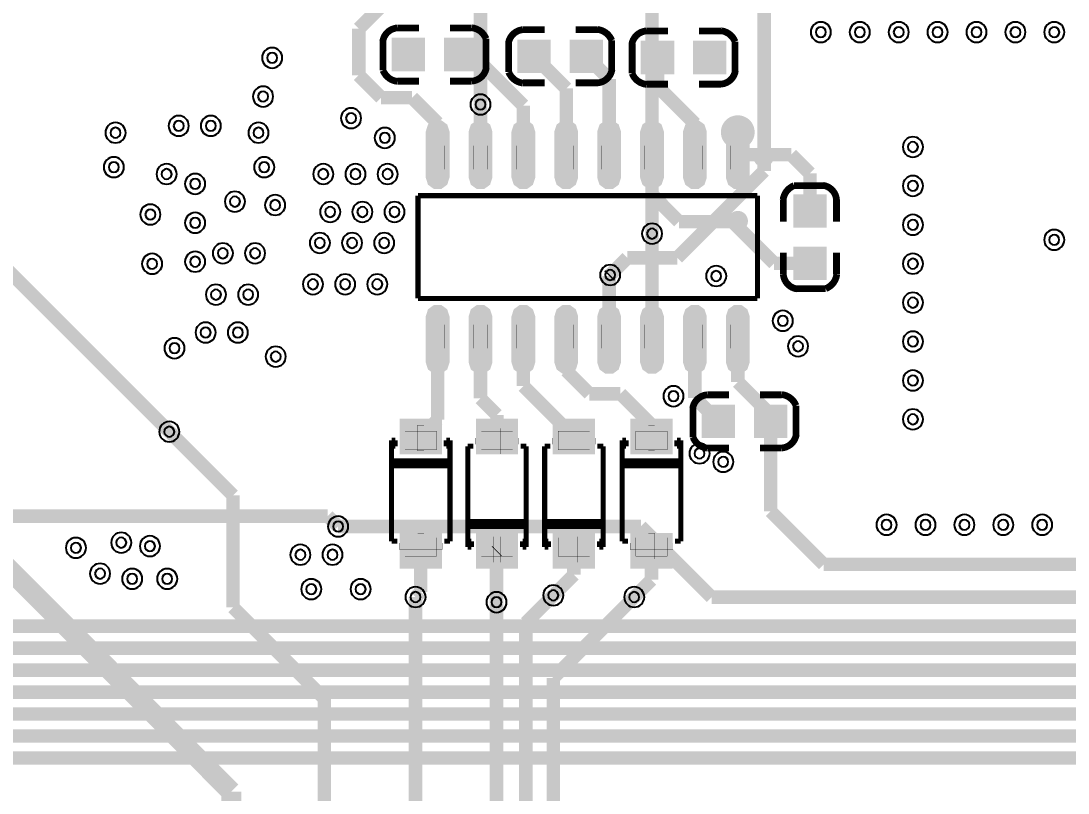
# Model space of a CAD drawing. Header units: millimetres. Extents: x 0 to 135, y -1 to 106.
# Drawn here: x 64.55 to 95.56, y 61.76 to 84.63 of the extents above; entities that cross this region are included whole.
import ezdxf

# ---------------------------------------------------------------- set-up
doc = ezdxf.new("R2010")
doc.units = ezdxf.units.MM
doc.header["$MEASUREMENT"] = 0
for name, color, linetype, true_color in [('Bottom-Layer', 7, 'Continuous', 0x0000ff), ('Document-Layer', 7, 'Continuous', 0x6464ff), ('Hole-Layer', 7, 'Continuous', 0x222222), ('Multi-Layer', 7, 'Continuous', 0xc0c0c0), ('Pin-Soldering-Layer', 7, 'Continuous', 0xcc9999), ('Top-Layer', 7, 'Continuous', 0xff0000), ('Top-Paste-Mask-Layer', 7, 'Continuous', 0x808080), ('Top-Silkscreen-Layer', 7, 'Continuous', 0xffcc00), ('Top-Solder-Mask-Layer', 7, 'Continuous', 0x800080)]:
    doc.layers.add(name, color=color, linetype=linetype, true_color=true_color)

msp = doc.modelspace()

# ---------------------------------------------------------------- hatches: boundary and pattern name
at = {"layer": 'Document-Layer'}
for points in [[(76.486, 72.659), (76.297, 72.659), (76.297, 71.901), (76.486, 71.901)], [(83.32, 72.659), (83.131, 72.659), (83.131, 71.901), (83.32, 71.901)], [(78.014, 72.28), (79.278, 72.28), (79.278, 72.09), (78.014, 72.09)], [(78.552, 72.564), (78.741, 72.564), (78.741, 71.806), (78.552, 71.806)], [(80.292, 72.28), (81.556, 72.28), (81.556, 72.09), (80.292, 72.09)], [(80.83, 72.564), (81.019, 72.564), (81.019, 71.806), (80.83, 71.806)], [(77.026, 68.978), (75.762, 68.978), (75.762, 69.168), (77.026, 69.168)], [(76.489, 68.694), (76.3, 68.694), (76.3, 69.452), (76.489, 69.452)], [(78.555, 68.599), (78.744, 68.599), (78.744, 69.357), (78.555, 69.357)], [(80.833, 68.599), (81.022, 68.599), (81.022, 69.357), (80.833, 69.357)], [(83.86, 68.978), (82.596, 68.978), (82.596, 69.168), (83.86, 69.168)], [(83.323, 68.694), (83.134, 68.694), (83.134, 69.452), (83.323, 69.452)]]:
    msp.add_hatch(color=256, dxfattribs=at).paths.add_polyline_path(points)
at = {"layer": 'Pin-Soldering-Layer'}
for points in [[(77.106, 80.935), (77.106, 80.235), (76.676, 80.235), (76.676, 80.935)], [(78.376, 80.935), (78.376, 80.235), (77.946, 80.235), (77.946, 80.935)], [(79.646, 80.935), (79.646, 80.235), (79.216, 80.235), (79.216, 80.935)], [(80.916, 80.935), (80.916, 80.235), (80.486, 80.235), (80.486, 80.935)], [(82.186, 80.935), (82.186, 80.235), (81.756, 80.235), (81.756, 80.935)], [(83.456, 80.935), (83.456, 80.235), (83.026, 80.235), (83.026, 80.935)], [(84.726, 80.935), (84.726, 80.235), (84.296, 80.235), (84.296, 80.935)], [(85.996, 80.935), (85.996, 80.235), (85.566, 80.235), (85.566, 80.935)], [(77.106, 74.935), (77.106, 75.635), (76.676, 75.635), (76.676, 74.935)], [(78.376, 74.935), (78.376, 75.635), (77.946, 75.635), (77.946, 74.935)], [(79.646, 74.935), (79.646, 75.635), (79.216, 75.635), (79.216, 74.935)], [(80.916, 74.935), (80.916, 75.635), (80.486, 75.635), (80.486, 74.935)], [(82.186, 74.935), (82.186, 75.635), (81.756, 75.635), (81.756, 74.935)], [(83.456, 74.935), (83.456, 75.635), (83.026, 75.635), (83.026, 74.935)], [(84.726, 74.935), (84.726, 75.635), (84.296, 75.635), (84.296, 74.935)], [(85.996, 74.935), (85.996, 75.635), (85.566, 75.635), (85.566, 74.935)], [(75.926, 72.48), (76.856, 72.48), (76.856, 71.929), (75.926, 71.929)], [(79.114, 72.48), (78.184, 72.48), (78.184, 71.929), (79.114, 71.929)], [(81.392, 72.48), (80.462, 72.48), (80.462, 71.929), (81.392, 71.929)], [(82.76, 72.48), (83.69, 72.48), (83.69, 71.929), (82.76, 71.929)], [(75.926, 68.778), (76.856, 68.778), (76.856, 69.328), (75.926, 69.328)], [(79.114, 68.778), (78.184, 68.778), (78.184, 69.328), (79.114, 69.328)], [(81.392, 68.778), (80.462, 68.778), (80.462, 69.328), (81.392, 69.328)], [(82.76, 68.778), (83.69, 68.778), (83.69, 69.328), (82.76, 69.328)]]:
    msp.add_hatch(color=256, dxfattribs=at).paths.add_polyline_path(points)
at = {"layer": 'Top-Layer'}
for points in [[(76.469, 84.079), (76.469, 83.19), (75.58, 83.19), (75.58, 84.079)], [(78.019, 84.079), (78.019, 83.19), (77.13, 83.19), (77.13, 84.079)], [(79.303, 83.139), (79.303, 84.028), (80.192, 84.028), (80.192, 83.139)], [(80.853, 83.139), (80.853, 84.028), (81.742, 84.028), (81.742, 83.139)], [(83.846, 83.99), (83.846, 83.101), (82.957, 83.101), (82.957, 83.99)], [(85.395, 83.99), (85.395, 83.101), (84.506, 83.101), (84.506, 83.99)], [(76.59, 81.355), (76.678, 81.568), (76.891, 81.656), (77.103, 81.568), (77.192, 81.355), (77.192, 79.986), (77.103, 79.773), (76.891, 79.685), (76.678, 79.773), (76.59, 79.986)], [(77.86, 81.355), (77.948, 81.568), (78.161, 81.656), (78.373, 81.568), (78.462, 81.355), (78.462, 79.986), (78.373, 79.773), (78.161, 79.685), (77.948, 79.773), (77.86, 79.986)], [(79.13, 81.355), (79.218, 81.568), (79.431, 81.656), (79.643, 81.568), (79.732, 81.355), (79.732, 79.986), (79.643, 79.773), (79.431, 79.685), (79.218, 79.773), (79.13, 79.986)], [(80.4, 81.355), (80.488, 81.568), (80.701, 81.656), (80.913, 81.568), (81.002, 81.355), (81.002, 79.986), (80.913, 79.773), (80.701, 79.685), (80.488, 79.773), (80.4, 79.986)], [(81.67, 81.355), (81.758, 81.568), (81.971, 81.656), (82.183, 81.568), (82.272, 81.355), (82.272, 79.986), (82.183, 79.773), (81.971, 79.685), (81.758, 79.773), (81.67, 79.986)], [(82.94, 81.355), (83.028, 81.568), (83.241, 81.656), (83.453, 81.568), (83.542, 81.355), (83.542, 79.986), (83.453, 79.773), (83.241, 79.685), (83.028, 79.773), (82.94, 79.986)], [(84.21, 81.355), (84.298, 81.568), (84.511, 81.656), (84.723, 81.568), (84.812, 81.355), (84.812, 79.986), (84.723, 79.773), (84.511, 79.685), (84.298, 79.773), (84.21, 79.986)], [(85.48, 81.355), (85.568, 81.568), (85.781, 81.656), (85.993, 81.568), (86.082, 81.355), (86.082, 79.986), (85.993, 79.773), (85.781, 79.685), (85.568, 79.773), (85.48, 79.986)], [(88.362, 78.558), (87.473, 78.558), (87.473, 79.447), (88.362, 79.447)], [(88.362, 77.009), (87.473, 77.009), (87.473, 77.898), (88.362, 77.898)], [(76.59, 75.884), (76.678, 76.097), (76.891, 76.185), (77.103, 76.097), (77.192, 75.884), (77.192, 74.515), (77.103, 74.302), (76.891, 74.214), (76.678, 74.302), (76.59, 74.515)], [(77.86, 75.884), (77.948, 76.097), (78.161, 76.185), (78.373, 76.097), (78.462, 75.884), (78.462, 74.515), (78.373, 74.302), (78.161, 74.214), (77.948, 74.302), (77.86, 74.515)], [(79.13, 75.884), (79.218, 76.097), (79.431, 76.185), (79.643, 76.097), (79.732, 75.884), (79.732, 74.515), (79.643, 74.302), (79.431, 74.214), (79.218, 74.302), (79.13, 74.515)], [(80.4, 75.884), (80.488, 76.097), (80.701, 76.185), (80.913, 76.097), (81.002, 75.884), (81.002, 74.515), (80.913, 74.302), (80.701, 74.214), (80.488, 74.302), (80.4, 74.515)], [(81.67, 75.884), (81.758, 76.097), (81.971, 76.185), (82.183, 76.097), (82.272, 75.884), (82.272, 74.515), (82.183, 74.302), (81.971, 74.214), (81.758, 74.302), (81.67, 74.515)], [(82.94, 75.884), (83.028, 76.097), (83.241, 76.185), (83.453, 76.097), (83.542, 75.884), (83.542, 74.515), (83.453, 74.302), (83.241, 74.214), (83.028, 74.302), (82.94, 74.515)], [(84.21, 75.884), (84.298, 76.097), (84.511, 76.185), (84.723, 76.097), (84.812, 75.884), (84.812, 74.515), (84.723, 74.302), (84.511, 74.214), (84.298, 74.302), (84.21, 74.515)], [(85.48, 75.884), (85.568, 76.097), (85.781, 76.185), (85.993, 76.097), (86.082, 75.884), (86.082, 74.515), (85.993, 74.302), (85.781, 74.214), (85.568, 74.302), (85.48, 74.515)], [(84.76, 72.327), (84.76, 73.216), (85.649, 73.216), (85.649, 72.327)], [(86.31, 72.327), (86.31, 73.216), (87.199, 73.216), (87.199, 72.327)], [(75.816, 72.796), (76.966, 72.796), (76.966, 71.846), (75.816, 71.846)], [(79.224, 71.846), (78.074, 71.846), (78.074, 72.796), (79.224, 72.796)], [(81.502, 71.846), (80.352, 71.846), (80.352, 72.796), (81.502, 72.796)], [(82.65, 72.796), (83.8, 72.796), (83.8, 71.846), (82.65, 71.846)], [(75.816, 69.412), (76.966, 69.412), (76.966, 68.462), (75.816, 68.462)], [(79.224, 68.462), (78.074, 68.462), (78.074, 69.412), (79.224, 69.412)], [(81.502, 68.462), (80.352, 68.462), (80.352, 69.412), (81.502, 69.412)], [(82.65, 69.412), (83.8, 69.412), (83.8, 68.462), (82.65, 68.462)]]:
    msp.add_hatch(color=256, dxfattribs=at).paths.add_polyline_path(points)
at = {"layer": 'Top-Paste-Mask-Layer'}
for points in [[(76.469, 84.079), (76.469, 83.19), (75.58, 83.19), (75.58, 84.079)], [(78.019, 84.079), (78.019, 83.19), (77.13, 83.19), (77.13, 84.079)], [(79.303, 83.139), (79.303, 84.028), (80.192, 84.028), (80.192, 83.139)], [(80.853, 83.139), (80.853, 84.028), (81.742, 84.028), (81.742, 83.139)], [(83.846, 83.99), (83.846, 83.101), (82.957, 83.101), (82.957, 83.99)], [(85.395, 83.99), (85.395, 83.101), (84.506, 83.101), (84.506, 83.99)], [(76.59, 81.355), (76.678, 81.568), (76.891, 81.656), (77.103, 81.568), (77.192, 81.355), (77.192, 79.986), (77.103, 79.773), (76.891, 79.685), (76.678, 79.773), (76.59, 79.986)], [(77.86, 81.355), (77.948, 81.568), (78.161, 81.656), (78.373, 81.568), (78.462, 81.355), (78.462, 79.986), (78.373, 79.773), (78.161, 79.685), (77.948, 79.773), (77.86, 79.986)], [(79.13, 81.355), (79.218, 81.568), (79.431, 81.656), (79.643, 81.568), (79.732, 81.355), (79.732, 79.986), (79.643, 79.773), (79.431, 79.685), (79.218, 79.773), (79.13, 79.986)], [(80.4, 81.355), (80.488, 81.568), (80.701, 81.656), (80.913, 81.568), (81.002, 81.355), (81.002, 79.986), (80.913, 79.773), (80.701, 79.685), (80.488, 79.773), (80.4, 79.986)], [(81.67, 81.355), (81.758, 81.568), (81.971, 81.656), (82.183, 81.568), (82.272, 81.355), (82.272, 79.986), (82.183, 79.773), (81.971, 79.685), (81.758, 79.773), (81.67, 79.986)], [(82.94, 81.355), (83.028, 81.568), (83.241, 81.656), (83.453, 81.568), (83.542, 81.355), (83.542, 79.986), (83.453, 79.773), (83.241, 79.685), (83.028, 79.773), (82.94, 79.986)], [(84.21, 81.355), (84.298, 81.568), (84.511, 81.656), (84.723, 81.568), (84.812, 81.355), (84.812, 79.986), (84.723, 79.773), (84.511, 79.685), (84.298, 79.773), (84.21, 79.986)], [(85.48, 81.355), (85.568, 81.568), (85.781, 81.656), (85.993, 81.568), (86.082, 81.355), (86.082, 79.986), (85.993, 79.773), (85.781, 79.685), (85.568, 79.773), (85.48, 79.986)], [(88.362, 78.558), (87.473, 78.558), (87.473, 79.447), (88.362, 79.447)], [(88.362, 77.009), (87.473, 77.009), (87.473, 77.898), (88.362, 77.898)], [(76.59, 75.884), (76.678, 76.097), (76.891, 76.185), (77.103, 76.097), (77.192, 75.884), (77.192, 74.515), (77.103, 74.302), (76.891, 74.214), (76.678, 74.302), (76.59, 74.515)], [(77.86, 75.884), (77.948, 76.097), (78.161, 76.185), (78.373, 76.097), (78.462, 75.884), (78.462, 74.515), (78.373, 74.302), (78.161, 74.214), (77.948, 74.302), (77.86, 74.515)], [(79.13, 75.884), (79.218, 76.097), (79.431, 76.185), (79.643, 76.097), (79.732, 75.884), (79.732, 74.515), (79.643, 74.302), (79.431, 74.214), (79.218, 74.302), (79.13, 74.515)], [(80.4, 75.884), (80.488, 76.097), (80.701, 76.185), (80.913, 76.097), (81.002, 75.884), (81.002, 74.515), (80.913, 74.302), (80.701, 74.214), (80.488, 74.302), (80.4, 74.515)], [(81.67, 75.884), (81.758, 76.097), (81.971, 76.185), (82.183, 76.097), (82.272, 75.884), (82.272, 74.515), (82.183, 74.302), (81.971, 74.214), (81.758, 74.302), (81.67, 74.515)], [(82.94, 75.884), (83.028, 76.097), (83.241, 76.185), (83.453, 76.097), (83.542, 75.884), (83.542, 74.515), (83.453, 74.302), (83.241, 74.214), (83.028, 74.302), (82.94, 74.515)], [(84.21, 75.884), (84.298, 76.097), (84.511, 76.185), (84.723, 76.097), (84.812, 75.884), (84.812, 74.515), (84.723, 74.302), (84.511, 74.214), (84.298, 74.302), (84.21, 74.515)], [(85.48, 75.884), (85.568, 76.097), (85.781, 76.185), (85.993, 76.097), (86.082, 75.884), (86.082, 74.515), (85.993, 74.302), (85.781, 74.214), (85.568, 74.302), (85.48, 74.515)], [(84.76, 72.327), (84.76, 73.216), (85.649, 73.216), (85.649, 72.327)], [(86.31, 72.327), (86.31, 73.216), (87.199, 73.216), (87.199, 72.327)], [(75.816, 72.796), (76.966, 72.796), (76.966, 71.846), (75.816, 71.846)], [(79.224, 71.846), (78.074, 71.846), (78.074, 72.796), (79.224, 72.796)], [(81.502, 71.846), (80.352, 71.846), (80.352, 72.796), (81.502, 72.796)], [(82.65, 72.796), (83.8, 72.796), (83.8, 71.846), (82.65, 71.846)], [(75.816, 69.412), (76.966, 69.412), (76.966, 68.462), (75.816, 68.462)], [(79.224, 68.462), (78.074, 68.462), (78.074, 69.412), (79.224, 69.412)], [(81.502, 68.462), (80.352, 68.462), (80.352, 69.412), (81.502, 69.412)], [(82.65, 69.412), (83.8, 69.412), (83.8, 68.462), (82.65, 68.462)]]:
    msp.add_hatch(color=256, dxfattribs=at).paths.add_polyline_path(points)
at = {"layer": 'Top-Solder-Mask-Layer'}
for points in [[(76.52, 84.13), (76.52, 83.139), (75.529, 83.139), (75.529, 84.13)], [(78.07, 84.13), (78.07, 83.139), (77.079, 83.139), (77.079, 84.13)], [(79.252, 83.088), (79.252, 84.079), (80.243, 84.079), (80.243, 83.088)], [(80.802, 83.088), (80.802, 84.079), (81.793, 84.079), (81.793, 83.088)], [(83.897, 84.041), (83.897, 83.05), (82.906, 83.05), (82.906, 84.041)], [(85.446, 84.041), (85.446, 83.05), (84.455, 83.05), (84.455, 84.041)], [(76.539, 81.355), (76.606, 81.562), (76.782, 81.69), (76.999, 81.69), (77.175, 81.562), (77.243, 81.355), (77.243, 79.986), (77.175, 79.779), (76.999, 79.651), (76.782, 79.651), (76.606, 79.779), (76.539, 79.986)], [(77.809, 81.355), (77.876, 81.562), (78.052, 81.69), (78.269, 81.69), (78.445, 81.562), (78.513, 81.355), (78.513, 79.986), (78.445, 79.779), (78.269, 79.651), (78.052, 79.651), (77.876, 79.779), (77.809, 79.986)], [(79.079, 81.355), (79.146, 81.562), (79.322, 81.69), (79.539, 81.69), (79.715, 81.562), (79.783, 81.355), (79.783, 79.986), (79.715, 79.779), (79.539, 79.651), (79.322, 79.651), (79.146, 79.779), (79.079, 79.986)], [(80.349, 81.355), (80.416, 81.562), (80.592, 81.69), (80.809, 81.69), (80.985, 81.562), (81.053, 81.355), (81.053, 79.986), (80.985, 79.779), (80.809, 79.651), (80.592, 79.651), (80.416, 79.779), (80.349, 79.986)], [(81.619, 81.355), (81.686, 81.562), (81.862, 81.69), (82.079, 81.69), (82.255, 81.562), (82.323, 81.355), (82.323, 79.986), (82.255, 79.779), (82.079, 79.651), (81.862, 79.651), (81.686, 79.779), (81.619, 79.986)], [(82.889, 81.355), (82.956, 81.562), (83.132, 81.69), (83.349, 81.69), (83.525, 81.562), (83.593, 81.355), (83.593, 79.986), (83.525, 79.779), (83.349, 79.651), (83.132, 79.651), (82.956, 79.779), (82.889, 79.986)], [(84.159, 81.355), (84.226, 81.562), (84.402, 81.69), (84.619, 81.69), (84.795, 81.562), (84.863, 81.355), (84.863, 79.986), (84.795, 79.779), (84.619, 79.651), (84.402, 79.651), (84.226, 79.779), (84.159, 79.986)], [(85.429, 81.355), (85.496, 81.562), (85.672, 81.69), (85.889, 81.69), (86.065, 81.562), (86.133, 81.355), (86.133, 79.986), (86.065, 79.779), (85.889, 79.651), (85.672, 79.651), (85.496, 79.779), (85.429, 79.986)], [(88.413, 78.507), (87.422, 78.507), (87.422, 79.498), (88.413, 79.498)], [(88.413, 76.958), (87.422, 76.958), (87.422, 77.949), (88.413, 77.949)], [(76.539, 75.884), (76.606, 76.091), (76.782, 76.219), (76.999, 76.219), (77.175, 76.091), (77.243, 75.884), (77.243, 74.515), (77.175, 74.308), (76.999, 74.18), (76.782, 74.18), (76.606, 74.308), (76.539, 74.515)], [(77.809, 75.884), (77.876, 76.091), (78.052, 76.219), (78.269, 76.219), (78.445, 76.091), (78.513, 75.884), (78.513, 74.515), (78.445, 74.308), (78.269, 74.18), (78.052, 74.18), (77.876, 74.308), (77.809, 74.515)], [(79.079, 75.884), (79.146, 76.091), (79.322, 76.219), (79.539, 76.219), (79.715, 76.091), (79.783, 75.884), (79.783, 74.515), (79.715, 74.308), (79.539, 74.18), (79.322, 74.18), (79.146, 74.308), (79.079, 74.515)], [(80.349, 75.884), (80.416, 76.091), (80.592, 76.219), (80.809, 76.219), (80.985, 76.091), (81.053, 75.884), (81.053, 74.515), (80.985, 74.308), (80.809, 74.18), (80.592, 74.18), (80.416, 74.308), (80.349, 74.515)], [(81.619, 75.884), (81.686, 76.091), (81.862, 76.219), (82.079, 76.219), (82.255, 76.091), (82.323, 75.884), (82.323, 74.515), (82.255, 74.308), (82.079, 74.18), (81.862, 74.18), (81.686, 74.308), (81.619, 74.515)], [(82.889, 75.884), (82.956, 76.091), (83.132, 76.219), (83.349, 76.219), (83.525, 76.091), (83.593, 75.884), (83.593, 74.515), (83.525, 74.308), (83.349, 74.18), (83.132, 74.18), (82.956, 74.308), (82.889, 74.515)], [(84.159, 75.884), (84.226, 76.091), (84.402, 76.219), (84.619, 76.219), (84.795, 76.091), (84.863, 75.884), (84.863, 74.515), (84.795, 74.308), (84.619, 74.18), (84.402, 74.18), (84.226, 74.308), (84.159, 74.515)], [(85.429, 75.884), (85.496, 76.091), (85.672, 76.219), (85.889, 76.219), (86.065, 76.091), (86.133, 75.884), (86.133, 74.515), (86.065, 74.308), (85.889, 74.18), (85.672, 74.18), (85.496, 74.308), (85.429, 74.515)], [(84.709, 72.276), (84.709, 73.267), (85.7, 73.267), (85.7, 72.276)], [(86.259, 72.276), (86.259, 73.267), (87.25, 73.267), (87.25, 72.276)], [(75.766, 72.847), (77.017, 72.847), (77.017, 71.796), (75.766, 71.796)], [(79.275, 71.796), (78.024, 71.796), (78.024, 72.847), (79.275, 72.847)], [(81.553, 71.796), (80.302, 71.796), (80.302, 72.847), (81.553, 72.847)], [(82.6, 72.847), (83.851, 72.847), (83.851, 71.796), (82.6, 71.796)], [(75.766, 69.462), (77.017, 69.462), (77.017, 68.411), (75.766, 68.411)], [(79.275, 68.411), (78.024, 68.411), (78.024, 69.462), (79.275, 69.462)], [(81.553, 68.411), (80.302, 68.411), (80.302, 69.462), (81.553, 69.462)], [(82.6, 69.462), (83.851, 69.462), (83.851, 68.411), (82.6, 68.411)]]:
    msp.add_hatch(color=256, dxfattribs=at).paths.add_polyline_path(points)

# ---------------------------------------------------------------- linework, layer by layer
at = {"layer": 'Bottom-Layer'}
for points, const_width in [([(78.161, 82.155), (78.161, 88.514)], 0.4), ([(86.562, 80.188), (86.562, 88.612)], 0.4), ([(83.241, 78.33), (83.241, 88.06)], 0.4), ([(83.99, 77.616), (86.562, 80.188)], 0.4), ([(82.001, 77.106), (82.511, 77.616)], 0.4), ([(82.511, 77.616), (83.99, 77.616)], 0.4), ([(70.832, 70.578), (68.945, 72.465)], 0.4), ([(70.832, 67.263), (70.832, 70.578)], 0.4), ([(82.91, 69.66), (73.943, 69.66)], 0.4), ([(85.004, 67.566), (82.91, 69.66)], 0.4), ([(63.465, 69.122), (70.781, 61.806)], 0.6), ([(76.238, 56.375), (76.238, 67.569)], 0.4), ([(78.635, 67.416), (78.635, 54.921)], 0.4), ([(79.502, 66.804), (80.318, 67.62)], 0.4), ([(80.318, 65.172), (82.715, 67.569)], 0.4), ([(103.849, 67.566), (85.004, 67.566)], 0.4), ([(73.535, 64.56), (70.832, 67.263)], 0.4), ([(79.502, 55.278), (79.502, 66.804)], 0.4), ([(80.318, 56.043), (80.318, 65.172)], 0.4), ([(73.535, 56.247), (73.535, 64.56)], 0.4), ([(70.781, 61.806), (70.781, 52.932)], 0.6)]:
    msp.add_lwpolyline(points, dxfattribs=dict(at, const_width=const_width))
at = {"layer": 'Document-Layer', "const_width": 0.5}
msp.add_lwpolyline([(85.531, 81.335, 1), (86.031, 81.335), (86.031, 81.335, 1), (85.531, 81.335)], format="xyb", dxfattribs=at)
msp.add_lwpolyline([(85.531, 81.335, 1), (86.031, 81.335), (86.031, 81.335, 1), (85.531, 81.335)], format="xyb", dxfattribs=at)
at = {"layer": 'Document-Layer', "const_width": 0.00508}
for points in [[(76.486, 72.659), (76.297, 72.659), (76.297, 71.901), (76.486, 71.901)], [(83.32, 72.659), (83.131, 72.659), (83.131, 71.901), (83.32, 71.901)], [(78.014, 72.28), (79.278, 72.28), (79.278, 72.09), (78.014, 72.09)], [(78.552, 72.564), (78.741, 72.564), (78.741, 71.806), (78.552, 71.806)], [(80.292, 72.28), (81.556, 72.28), (81.556, 72.09), (80.292, 72.09)], [(80.83, 72.564), (81.019, 72.564), (81.019, 71.806), (80.83, 71.806)], [(77.026, 68.978), (75.762, 68.978), (75.762, 69.168), (77.026, 69.168)], [(76.489, 68.694), (76.3, 68.694), (76.3, 69.452), (76.489, 69.452)], [(78.555, 68.599), (78.744, 68.599), (78.744, 69.357), (78.555, 69.357)], [(80.833, 68.599), (81.022, 68.599), (81.022, 69.357), (80.833, 69.357)], [(83.86, 68.978), (82.596, 68.978), (82.596, 69.168), (83.86, 69.168)], [(83.323, 68.694), (83.134, 68.694), (83.134, 69.452), (83.323, 69.452)]]:
    msp.add_lwpolyline(points, close=True, dxfattribs=at)
at = {"layer": 'Hole-Layer'}
for points in [[(88.091, 84.298, 1), (88.391, 84.298), (88.391, 84.298, 1), (88.091, 84.298)], [(89.244, 84.298, 1), (89.544, 84.298), (89.544, 84.298, 1), (89.244, 84.298)], [(90.396, 84.298, 1), (90.696, 84.298), (90.696, 84.298, 1), (90.396, 84.298)], [(91.548, 84.298, 1), (91.848, 84.298), (91.848, 84.298, 1), (91.548, 84.298)], [(92.7, 84.298, 1), (93, 84.298), (93, 84.298, 1), (92.7, 84.298)], [(93.852, 84.298, 1), (94.152, 84.298), (94.152, 84.298, 1), (93.852, 84.298)], [(95.005, 84.298, 1), (95.305, 84.298), (95.305, 84.298, 1), (95.005, 84.298)], [(71.84, 83.535, 1), (72.14, 83.535), (72.14, 83.535, 1), (71.84, 83.535)], [(71.571, 82.39, 1), (71.871, 82.39), (71.871, 82.39, 1), (71.571, 82.39)], [(78.011, 82.155, 1), (78.311, 82.155), (78.311, 82.155, 1), (78.011, 82.155)], [(74.177, 81.75, 1), (74.477, 81.75), (74.477, 81.75, 1), (74.177, 81.75)], [(69.072, 81.523, 1), (69.372, 81.523), (69.372, 81.523, 1), (69.072, 81.523)], [(70.024, 81.523, 1), (70.324, 81.523), (70.324, 81.523, 1), (70.024, 81.523)], [(67.202, 81.319, 1), (67.502, 81.319), (67.502, 81.319, 1), (67.202, 81.319)], [(71.436, 81.319, 1), (71.736, 81.319), (71.736, 81.319, 1), (71.436, 81.319)], [(75.176, 81.166, 1), (75.476, 81.166), (75.476, 81.166, 1), (75.176, 81.166)], [(90.819, 80.897, 1), (91.119, 80.897), (91.119, 80.897, 1), (90.819, 80.897)], [(67.151, 80.299, 1), (67.451, 80.299), (67.451, 80.299, 1), (67.151, 80.299)], [(71.605, 80.299, 1), (71.905, 80.299), (71.905, 80.299, 1), (71.605, 80.299)], [(68.715, 80.095, 1), (69.015, 80.095), (69.015, 80.095, 1), (68.715, 80.095)], [(73.356, 80.095, 1), (73.656, 80.095), (73.656, 80.095, 1), (73.356, 80.095)], [(74.308, 80.095, 1), (74.608, 80.095), (74.608, 80.095, 1), (74.308, 80.095)], [(75.26, 80.095, 1), (75.56, 80.095), (75.56, 80.095, 1), (75.26, 80.095)], [(69.559, 79.804, 1), (69.859, 79.804), (69.859, 79.804, 1), (69.559, 79.804)], [(90.819, 79.745, 1), (91.119, 79.745), (91.119, 79.745, 1), (90.819, 79.745)], [(70.738, 79.279, 1), (71.038, 79.279), (71.038, 79.279, 1), (70.738, 79.279)], [(71.928, 79.177, 1), (72.228, 79.177), (72.228, 79.177, 1), (71.928, 79.177)], [(73.56, 78.973, 1), (73.86, 78.973), (73.86, 78.973, 1), (73.56, 78.973)], [(74.512, 78.973, 1), (74.812, 78.973), (74.812, 78.973, 1), (74.512, 78.973)], [(75.464, 78.973, 1), (75.764, 78.973), (75.764, 78.973, 1), (75.464, 78.973)], [(68.233, 78.898, 1), (68.533, 78.898), (68.533, 78.898, 1), (68.233, 78.898)], [(69.559, 78.652, 1), (69.859, 78.652), (69.859, 78.652, 1), (69.559, 78.652)], [(83.091, 78.33, 1), (83.391, 78.33), (83.391, 78.33, 1), (83.091, 78.33)], [(90.819, 78.593, 1), (91.119, 78.593), (91.119, 78.593, 1), (90.819, 78.593)], [(73.254, 78.055, 1), (73.554, 78.055), (73.554, 78.055, 1), (73.254, 78.055)], [(74.206, 78.055, 1), (74.506, 78.055), (74.506, 78.055, 1), (74.206, 78.055)], [(75.158, 78.055, 1), (75.458, 78.055), (75.458, 78.055, 1), (75.158, 78.055)], [(95.004, 78.148, 1), (95.304, 78.148), (95.304, 78.148, 1), (95.004, 78.148)], [(70.381, 77.749, 1), (70.681, 77.749), (70.681, 77.749, 1), (70.381, 77.749)], [(71.333, 77.749, 1), (71.633, 77.749), (71.633, 77.749, 1), (71.333, 77.749)], [(68.284, 77.439, 1), (68.584, 77.439), (68.584, 77.439, 1), (68.284, 77.439)], [(69.559, 77.5, 1), (69.859, 77.5), (69.859, 77.5, 1), (69.559, 77.5)], [(90.819, 77.441, 1), (91.119, 77.441), (91.119, 77.441, 1), (90.819, 77.441)], [(81.851, 77.106, 1), (82.151, 77.106), (82.151, 77.106, 1), (81.851, 77.106)], [(84.992, 77.076, 1), (85.292, 77.076), (85.292, 77.076, 1), (84.992, 77.076)], [(73.05, 76.831, 1), (73.35, 76.831), (73.35, 76.831, 1), (73.05, 76.831)], [(74.002, 76.831, 1), (74.302, 76.831), (74.302, 76.831, 1), (74.002, 76.831)], [(74.954, 76.831, 1), (75.254, 76.831), (75.254, 76.831, 1), (74.954, 76.831)], [(70.177, 76.525, 1), (70.477, 76.525), (70.477, 76.525, 1), (70.177, 76.525)], [(71.129, 76.525, 1), (71.429, 76.525), (71.429, 76.525, 1), (71.129, 76.525)], [(90.819, 76.288, 1), (91.119, 76.288), (91.119, 76.288, 1), (90.819, 76.288)], [(86.964, 75.75, 1), (87.264, 75.75), (87.264, 75.75, 1), (86.964, 75.75)], [(69.871, 75.403, 1), (70.171, 75.403), (70.171, 75.403, 1), (69.871, 75.403)], [(70.823, 75.403, 1), (71.123, 75.403), (71.123, 75.403, 1), (70.823, 75.403)], [(68.947, 74.938, 1), (69.247, 74.938), (69.247, 74.938, 1), (68.947, 74.938)], [(87.415, 74.995, 1), (87.715, 74.995), (87.715, 74.995, 1), (87.415, 74.995)], [(90.819, 75.136, 1), (91.119, 75.136), (91.119, 75.136, 1), (90.819, 75.136)], [(71.945, 74.689, 1), (72.245, 74.689), (72.245, 74.689, 1), (71.945, 74.689)], [(90.819, 73.984, 1), (91.119, 73.984), (91.119, 73.984, 1), (90.819, 73.984)], [(83.726, 73.516, 1), (84.026, 73.516), (84.026, 73.516, 1), (83.726, 73.516)], [(90.819, 72.832, 1), (91.119, 72.832), (91.119, 72.832, 1), (90.819, 72.832)], [(68.795, 72.465, 1), (69.095, 72.465), (69.095, 72.465, 1), (68.795, 72.465)], [(84.499, 71.823, 1), (84.799, 71.823), (84.799, 71.823, 1), (84.499, 71.823)], [(85.201, 71.573, 1), (85.501, 71.573), (85.501, 71.573, 1), (85.201, 71.573)], [(73.793, 69.66, 1), (74.093, 69.66), (74.093, 69.66, 1), (73.793, 69.66)], [(90.037, 69.71, 1), (90.337, 69.71), (90.337, 69.71, 1), (90.037, 69.71)], [(91.19, 69.71, 1), (91.49, 69.71), (91.49, 69.71, 1), (91.19, 69.71)], [(92.342, 69.71, 1), (92.642, 69.71), (92.642, 69.71, 1), (92.342, 69.71)], [(93.494, 69.71, 1), (93.794, 69.71), (93.794, 69.71, 1), (93.494, 69.71)], [(94.646, 69.71, 1), (94.946, 69.71), (94.946, 69.71, 1), (94.646, 69.71)], [(66.029, 69.027, 1), (66.329, 69.027), (66.329, 69.027, 1), (66.029, 69.027)], [(67.372, 69.18, 1), (67.672, 69.18), (67.672, 69.18, 1), (67.372, 69.18)], [(68.222, 69.078, 1), (68.522, 69.078), (68.522, 69.078, 1), (68.222, 69.078)], [(72.676, 68.823, 1), (72.976, 68.823), (72.976, 68.823, 1), (72.676, 68.823)], [(73.628, 68.823, 1), (73.928, 68.823), (73.928, 68.823, 1), (73.628, 68.823)], [(66.743, 68.262, 1), (67.043, 68.262), (67.043, 68.262, 1), (66.743, 68.262)], [(67.695, 68.109, 1), (67.995, 68.109), (67.995, 68.109, 1), (67.695, 68.109)], [(68.732, 68.109, 1), (69.032, 68.109), (69.032, 68.109, 1), (68.732, 68.109)], [(72.999, 67.803, 1), (73.299, 67.803), (73.299, 67.803, 1), (72.999, 67.803)], [(74.461, 67.803, 1), (74.761, 67.803), (74.761, 67.803, 1), (74.461, 67.803)], [(76.088, 67.569, 1), (76.388, 67.569), (76.388, 67.569, 1), (76.088, 67.569)], [(80.168, 67.62, 1), (80.468, 67.62), (80.468, 67.62, 1), (80.168, 67.62)], [(82.565, 67.569, 1), (82.865, 67.569), (82.865, 67.569, 1), (82.565, 67.569)], [(78.485, 67.416, 1), (78.785, 67.416), (78.785, 67.416, 1), (78.485, 67.416)]]:
    msp.add_lwpolyline(points, format="xyb", dxfattribs=at)
at = {"layer": 'Multi-Layer'}
for points in [[(87.941, 84.298, 1), (88.541, 84.298, 1)], [(89.094, 84.298, 1), (89.694, 84.298, 1)], [(90.246, 84.298, 1), (90.846, 84.298, 1)], [(91.398, 84.298, 1), (91.998, 84.298, 1)], [(92.55, 84.298, 1), (93.15, 84.298, 1)], [(93.702, 84.298, 1), (94.302, 84.298, 1)], [(94.855, 84.298, 1), (95.455, 84.298, 1)], [(71.69, 83.535, 1), (72.29, 83.535, 1)], [(71.421, 82.39, 1), (72.021, 82.39, 1)], [(77.861, 82.155, 1), (78.461, 82.155, 1)], [(74.027, 81.75, 1), (74.627, 81.75, 1)], [(67.052, 81.319, 1), (67.652, 81.319, 1)], [(68.922, 81.523, 1), (69.522, 81.523, 1)], [(69.874, 81.523, 1), (70.474, 81.523, 1)], [(71.286, 81.319, 1), (71.886, 81.319, 1)], [(75.026, 81.166, 1), (75.626, 81.166, 1)], [(90.669, 80.897, 1), (91.269, 80.897, 1)], [(67.001, 80.299, 1), (67.601, 80.299, 1)], [(68.565, 80.095, 1), (69.165, 80.095, 1)], [(71.455, 80.299, 1), (72.055, 80.299, 1)], [(73.206, 80.095, 1), (73.806, 80.095, 1)], [(74.158, 80.095, 1), (74.758, 80.095, 1)], [(75.11, 80.095, 1), (75.71, 80.095, 1)], [(69.409, 79.804, 1), (70.009, 79.804, 1)], [(90.669, 79.745, 1), (91.269, 79.745, 1)], [(70.588, 79.279, 1), (71.188, 79.279, 1)], [(71.778, 79.177, 1), (72.378, 79.177, 1)], [(68.083, 78.898, 1), (68.683, 78.898, 1)], [(73.41, 78.973, 1), (74.01, 78.973, 1)], [(74.362, 78.973, 1), (74.962, 78.973, 1)], [(75.314, 78.973, 1), (75.914, 78.973, 1)], [(69.409, 78.652, 1), (70.009, 78.652, 1)], [(90.669, 78.593, 1), (91.269, 78.593, 1)], [(82.941, 78.33, 1), (83.541, 78.33, 1)], [(73.104, 78.055, 1), (73.704, 78.055, 1)], [(74.056, 78.055, 1), (74.656, 78.055, 1)], [(75.008, 78.055, 1), (75.608, 78.055, 1)], [(94.854, 78.148, 1), (95.454, 78.148, 1)], [(70.231, 77.749, 1), (70.831, 77.749, 1)], [(71.183, 77.749, 1), (71.783, 77.749, 1)], [(68.134, 77.439, 1), (68.734, 77.439, 1)], [(69.409, 77.5, 1), (70.009, 77.5, 1)], [(90.669, 77.441, 1), (91.269, 77.441, 1)], [(81.701, 77.106, 1), (82.301, 77.106, 1)], [(84.842, 77.076, 1), (85.442, 77.076, 1)], [(72.9, 76.831, 1), (73.5, 76.831, 1)], [(73.852, 76.831, 1), (74.452, 76.831, 1)], [(74.804, 76.831, 1), (75.404, 76.831, 1)], [(70.027, 76.525, 1), (70.627, 76.525, 1)], [(70.979, 76.525, 1), (71.579, 76.525, 1)], [(90.669, 76.288, 1), (91.269, 76.288, 1)], [(86.814, 75.75, 1), (87.414, 75.75, 1)], [(69.721, 75.403, 1), (70.321, 75.403, 1)], [(70.673, 75.403, 1), (71.273, 75.403, 1)], [(90.669, 75.136, 1), (91.269, 75.136, 1)], [(68.797, 74.938, 1), (69.397, 74.938, 1)], [(87.265, 74.995, 1), (87.865, 74.995, 1)], [(71.795, 74.689, 1), (72.395, 74.689, 1)], [(90.669, 73.984, 1), (91.269, 73.984, 1)], [(83.576, 73.516, 1), (84.176, 73.516, 1)], [(90.669, 72.832, 1), (91.269, 72.832, 1)], [(68.645, 72.465, 1), (69.245, 72.465, 1)], [(84.349, 71.823, 1), (84.949, 71.823, 1)], [(85.051, 71.573, 1), (85.651, 71.573, 1)], [(73.643, 69.66, 1), (74.243, 69.66, 1)], [(89.887, 69.71, 1), (90.487, 69.71, 1)], [(91.04, 69.71, 1), (91.64, 69.71, 1)], [(92.192, 69.71, 1), (92.792, 69.71, 1)], [(93.344, 69.71, 1), (93.944, 69.71, 1)], [(94.496, 69.71, 1), (95.096, 69.71, 1)], [(67.222, 69.18, 1), (67.822, 69.18, 1)], [(65.879, 69.027, 1), (66.479, 69.027, 1)], [(68.072, 69.078, 1), (68.672, 69.078, 1)], [(72.526, 68.823, 1), (73.126, 68.823, 1)], [(73.478, 68.823, 1), (74.078, 68.823, 1)], [(66.593, 68.262, 1), (67.193, 68.262, 1)], [(67.545, 68.109, 1), (68.145, 68.109, 1)], [(68.582, 68.109, 1), (69.182, 68.109, 1)], [(72.849, 67.803, 1), (73.449, 67.803, 1)], [(74.311, 67.803, 1), (74.911, 67.803, 1)], [(80.018, 67.62, 1), (80.618, 67.62, 1)], [(75.938, 67.569, 1), (76.538, 67.569, 1)], [(78.335, 67.416, 1), (78.935, 67.416, 1)], [(82.415, 67.569, 1), (83.015, 67.569, 1)]]:
    msp.add_lwpolyline(points, format="xyb", close=True, dxfattribs=at)
at = {"layer": 'Pin-Soldering-Layer', "const_width": 0.00508}
for points in [[(77.106, 80.935), (77.106, 80.235), (76.676, 80.235), (76.676, 80.935)], [(78.376, 80.935), (78.376, 80.235), (77.946, 80.235), (77.946, 80.935)], [(79.646, 80.935), (79.646, 80.235), (79.216, 80.235), (79.216, 80.935)], [(80.916, 80.935), (80.916, 80.235), (80.486, 80.235), (80.486, 80.935)], [(82.186, 80.935), (82.186, 80.235), (81.756, 80.235), (81.756, 80.935)], [(83.456, 80.935), (83.456, 80.235), (83.026, 80.235), (83.026, 80.935)], [(84.726, 80.935), (84.726, 80.235), (84.296, 80.235), (84.296, 80.935)], [(85.996, 80.935), (85.996, 80.235), (85.566, 80.235), (85.566, 80.935)], [(77.106, 74.935), (77.106, 75.635), (76.676, 75.635), (76.676, 74.935)], [(78.376, 74.935), (78.376, 75.635), (77.946, 75.635), (77.946, 74.935)], [(79.646, 74.935), (79.646, 75.635), (79.216, 75.635), (79.216, 74.935)], [(80.916, 74.935), (80.916, 75.635), (80.486, 75.635), (80.486, 74.935)], [(82.186, 74.935), (82.186, 75.635), (81.756, 75.635), (81.756, 74.935)], [(83.456, 74.935), (83.456, 75.635), (83.026, 75.635), (83.026, 74.935)], [(84.726, 74.935), (84.726, 75.635), (84.296, 75.635), (84.296, 74.935)], [(85.996, 74.935), (85.996, 75.635), (85.566, 75.635), (85.566, 74.935)], [(75.926, 72.48), (76.856, 72.48), (76.856, 71.929), (75.926, 71.929)], [(79.114, 72.48), (78.184, 72.48), (78.184, 71.929), (79.114, 71.929)], [(81.392, 72.48), (80.462, 72.48), (80.462, 71.929), (81.392, 71.929)], [(82.76, 72.48), (83.69, 72.48), (83.69, 71.929), (82.76, 71.929)], [(75.926, 68.778), (76.856, 68.778), (76.856, 69.328), (75.926, 69.328)], [(79.114, 68.778), (78.184, 68.778), (78.184, 69.328), (79.114, 69.328)], [(81.392, 68.778), (80.462, 68.778), (80.462, 69.328), (81.392, 69.328)], [(82.76, 68.778), (83.69, 68.778), (83.69, 69.328), (82.76, 69.328)]]:
    msp.add_lwpolyline(points, close=True, dxfattribs=at)
at = {"layer": 'Top-Layer', "const_width": 0.4}
for points in [[(74.555, 84.399), (78.768, 88.612)], [(74.555, 83.022), (74.555, 84.399)], [(77.921, 83.634), (77.574, 83.634)], [(79.431, 82.125), (77.921, 83.634)], [(80.701, 82.63), (79.748, 83.583)], [(81.971, 82.91), (81.297, 83.583)], [(83.402, 82.693), (83.402, 83.546)], [(75.218, 82.359), (74.555, 83.022)], [(80.701, 80.67), (80.701, 82.63)], [(81.971, 80.67), (81.971, 82.91)], [(84.511, 81.584), (83.402, 82.693)], [(76.136, 82.359), (75.218, 82.359)], [(76.891, 81.605), (76.136, 82.359)], [(78.161, 80.67), (78.161, 82.155)], [(79.431, 80.67), (79.431, 82.125)], [(59.459, 81.951), (68.945, 72.465)], [(76.891, 80.67), (76.891, 81.605)], [(84.511, 80.67), (84.511, 81.584)], [(83.241, 80.67), (83.241, 79.488)], [(85.781, 80.67), (87.362, 80.67)], [(87.362, 80.67), (87.918, 80.115)], [(87.918, 80.115), (87.918, 79.003)], [(83.241, 79.488), (84.041, 78.687)], [(84.041, 78.687), (85.623, 78.687)], [(85.623, 78.687), (86.856, 77.453)], [(83.241, 75.199), (83.241, 78.33)], [(86.856, 77.453), (87.918, 77.453)], [(81.971, 77.075), (82.001, 77.106)], [(81.971, 75.199), (81.971, 77.075)], [(76.891, 75.199), (76.891, 72.821)], [(78.161, 75.199), (78.161, 73.45)], [(79.431, 75.199), (79.431, 73.818)], [(80.701, 75.199), (80.701, 74.276)], [(84.511, 75.199), (84.511, 73.465)], [(85.781, 75.199), (85.781, 73.939)], [(80.701, 74.276), (81.389, 73.587)], [(85.781, 73.939), (86.754, 72.965)], [(79.431, 73.818), (80.927, 72.321)], [(78.161, 73.45), (78.649, 72.961)], [(81.389, 73.587), (82.307, 73.587)], [(82.307, 73.587), (83.225, 72.669)], [(84.511, 73.465), (85.205, 72.771)], [(76.891, 72.821), (76.391, 72.321)], [(78.649, 72.961), (78.649, 72.321)], [(86.754, 72.965), (86.754, 72.771)], [(86.754, 72.771), (86.754, 70.109)], [(83.225, 72.669), (83.225, 72.321)], [(55.124, 69.966), (73.637, 69.966)], [(73.637, 69.966), (73.943, 69.66)], [(86.754, 70.109), (88.326, 68.538)], [(76.391, 67.722), (76.391, 68.937)], [(78.635, 68.923), (78.649, 68.937)], [(78.635, 67.416), (78.635, 68.923)], [(80.927, 68.229), (80.927, 68.937)], [(83.225, 68.079), (83.225, 68.937)], [(88.326, 68.538), (101.28, 68.538)], [(80.318, 67.62), (80.927, 68.229)], [(82.715, 67.569), (83.225, 68.079)], [(76.238, 67.569), (76.391, 67.722)], [(47.522, 66.705), (100.986, 66.705)], [(46.285, 66.055), (100.986, 66.055)], [(45.048, 65.405), (100.986, 65.405)], [(43.556, 64.754), (100.986, 64.754)], [(42.692, 64.104), (100.986, 64.104)], [(42.169, 63.454), (100.986, 63.454)], [(53.793, 62.804), (100.986, 62.804)]]:
    msp.add_lwpolyline(points, dxfattribs=at)
at = {"layer": 'Top-Silkscreen-Layer'}
for points, const_width in [([(75.694, 84.422, 0.347), (75.267, 84.023)], 0.2), ([(75.694, 84.422, 0.347), (75.267, 84.023)], 0.2), ([(78.323, 84.104, 0.274), (77.905, 84.428)], 0.2), ([(78.323, 84.104, 0.274), (77.905, 84.428)], 0.2), ([(79.418, 84.371, 0.347), (78.99, 83.972)], 0.2), ([(79.418, 84.371, 0.347), (78.99, 83.972)], 0.2), ([(82.046, 84.053, 0.274), (81.628, 84.377)], 0.2), ([(82.046, 84.053, 0.274), (81.628, 84.377)], 0.2), ([(83.071, 84.333, 0.347), (82.643, 83.935)], 0.2), ([(83.071, 84.333, 0.347), (82.643, 83.935)], 0.2), ([(85.7, 84.016, 0.274), (85.282, 84.34)], 0.2), ([(85.7, 84.016, 0.274), (85.282, 84.34)], 0.2), ([(75.275, 83.164, 0.274), (75.694, 82.84)], 0.2), ([(75.275, 83.164, 0.274), (75.694, 82.84)], 0.2), ([(77.904, 82.847, 0.347), (78.332, 83.245)], 0.2), ([(77.904, 82.847, 0.347), (78.332, 83.245)], 0.2), ([(78.998, 83.113, 0.274), (79.417, 82.789)], 0.2), ([(78.998, 83.113, 0.274), (79.417, 82.789)], 0.2), ([(81.627, 82.796, 0.347), (82.055, 83.194)], 0.2), ([(81.627, 82.796, 0.347), (82.055, 83.194)], 0.2), ([(82.652, 83.076, 0.274), (83.07, 82.751)], 0.2), ([(82.652, 83.076, 0.274), (83.07, 82.751)], 0.2), ([(85.281, 82.758, 0.347), (85.709, 83.156)], 0.2), ([(85.281, 82.758, 0.347), (85.709, 83.156)], 0.2), ([(86.393, 80.602, 1), (86.693, 80.602), (86.693, 80.602, 1), (86.393, 80.602)], 0.3), ([(86.393, 80.602, 1), (86.693, 80.602), (86.693, 80.602, 1), (86.393, 80.602)], 0.3), ([(87.448, 79.752, 0.274), (87.123, 79.334)], 0.2), ([(87.448, 79.752, 0.274), (87.123, 79.334)], 0.2), ([(88.705, 79.333, 0.347), (88.307, 79.761)], 0.2), ([(88.705, 79.333, 0.347), (88.307, 79.761)], 0.2), ([(85.631, 78.704, 1), (85.931, 78.704), (85.931, 78.704, 1), (85.631, 78.704)], 0.3), ([(85.631, 78.704, 1), (85.931, 78.704), (85.931, 78.704, 1), (85.631, 78.704)], 0.3), ([(87.13, 77.123, 0.347), (87.528, 76.695)], 0.2), ([(87.13, 77.123, 0.347), (87.528, 76.695)], 0.2), ([(88.387, 76.704, 0.274), (88.712, 77.122)], 0.2), ([(88.387, 76.704, 0.274), (88.712, 77.122)], 0.2), ([(84.875, 73.558, 0.347), (84.447, 73.16)], 0.2), ([(84.875, 73.558, 0.347), (84.447, 73.16)], 0.2), ([(87.504, 73.241, 0.274), (87.085, 73.565)], 0.2), ([(87.504, 73.241, 0.274), (87.085, 73.565)], 0.2), ([(84.456, 72.301, 0.274), (84.874, 71.977)], 0.2), ([(84.456, 72.301, 0.274), (84.874, 71.977)], 0.2), ([(87.084, 71.984, 0.347), (87.512, 72.382)], 0.2), ([(87.084, 71.984, 0.347), (87.512, 72.382)], 0.2)]:
    msp.add_lwpolyline(points, format="xyb", dxfattribs=dict(at, const_width=const_width))
for points, const_width in [([(76.342, 84.422), (75.694, 84.422)], 0.2), ([(76.342, 84.422), (75.694, 84.422)], 0.2), ([(77.904, 84.422), (77.257, 84.422)], 0.2), ([(77.904, 84.422), (77.257, 84.422)], 0.2), ([(79.418, 84.371), (80.065, 84.371)], 0.2), ([(79.418, 84.371), (80.065, 84.371)], 0.2), ([(80.98, 84.371), (81.627, 84.371)], 0.2), ([(80.98, 84.371), (81.627, 84.371)], 0.2), ([(83.719, 84.333), (83.071, 84.333)], 0.2), ([(83.719, 84.333), (83.071, 84.333)], 0.2), ([(85.281, 84.333), (84.633, 84.333)], 0.2), ([(85.281, 84.333), (84.633, 84.333)], 0.2), ([(75.275, 83.164), (75.275, 84.041)], 0.2), ([(75.275, 83.164), (75.275, 84.041)], 0.2), ([(78.323, 83.228), (78.323, 84.104)], 0.2), ([(78.323, 83.228), (78.323, 84.104)], 0.2), ([(78.998, 83.99), (78.998, 83.113)], 0.2), ([(78.998, 83.99), (78.998, 83.113)], 0.2), ([(82.046, 84.053), (82.046, 83.177)], 0.2), ([(82.046, 84.053), (82.046, 83.177)], 0.2), ([(82.652, 83.076), (82.652, 83.952)], 0.2), ([(82.652, 83.076), (82.652, 83.952)], 0.2), ([(85.7, 83.139), (85.7, 84.016)], 0.2), ([(85.7, 83.139), (85.7, 84.016)], 0.2), ([(76.342, 82.847), (75.694, 82.847)], 0.2), ([(76.342, 82.847), (75.694, 82.847)], 0.2), ([(77.904, 82.847), (77.257, 82.847)], 0.2), ([(77.904, 82.847), (77.257, 82.847)], 0.2), ([(79.418, 82.796), (80.065, 82.796)], 0.2), ([(79.418, 82.796), (80.065, 82.796)], 0.2), ([(80.98, 82.796), (81.627, 82.796)], 0.2), ([(80.98, 82.796), (81.627, 82.796)], 0.2), ([(83.719, 82.758), (83.071, 82.758)], 0.2), ([(83.719, 82.758), (83.071, 82.758)], 0.2), ([(85.281, 82.758), (84.633, 82.758)], 0.2), ([(85.281, 82.758), (84.633, 82.758)], 0.2), ([(87.448, 79.752), (88.324, 79.752)], 0.2), ([(87.448, 79.752), (88.324, 79.752)], 0.2), ([(76.309, 76.413), (76.309, 79.456)], 0.152), ([(76.309, 79.456), (86.362, 79.456)], 0.152), ([(76.309, 76.413), (76.309, 79.456)], 0.152), ([(76.309, 79.456), (86.362, 79.456)], 0.152), ([(86.362, 79.456), (86.362, 76.413)], 0.152), ([(86.362, 79.456), (86.362, 76.413)], 0.152), ([(87.13, 78.685), (87.13, 79.333)], 0.2), ([(87.13, 78.685), (87.13, 79.333)], 0.2), ([(88.705, 78.685), (88.705, 79.333)], 0.2), ([(88.705, 78.685), (88.705, 79.333)], 0.2), ([(87.13, 77.123), (87.13, 77.771)], 0.2), ([(87.13, 77.123), (87.13, 77.771)], 0.2), ([(88.705, 77.123), (88.705, 77.771)], 0.2), ([(88.705, 77.123), (88.705, 77.771)], 0.2), ([(87.511, 76.704), (88.387, 76.704)], 0.2), ([(87.511, 76.704), (88.387, 76.704)], 0.2), ([(86.362, 76.413), (76.309, 76.413)], 0.152), ([(86.362, 76.413), (76.309, 76.413)], 0.152), ([(84.875, 73.558), (85.522, 73.558)], 0.2), ([(84.875, 73.558), (85.522, 73.558)], 0.2), ([(86.437, 73.558), (87.084, 73.558)], 0.2), ([(86.437, 73.558), (87.084, 73.558)], 0.2), ([(84.456, 73.177), (84.456, 72.301)], 0.2), ([(84.456, 73.177), (84.456, 72.301)], 0.2), ([(87.504, 73.241), (87.504, 72.365)], 0.2), ([(87.504, 73.241), (87.504, 72.365)], 0.2), ([(75.525, 72.035), (75.525, 72.209)], 0.152), ([(75.525, 72.209), (75.636, 72.209)], 0.152), ([(75.525, 72.035), (75.525, 72.209)], 0.152), ([(75.525, 72.209), (75.636, 72.209)], 0.152), ([(75.636, 72.209), (75.636, 72.035)], 0.152), ([(75.636, 72.209), (75.636, 72.035)], 0.152), ([(77.147, 72.209), (77.147, 72.035)], 0.152), ([(77.147, 72.209), (77.258, 72.209)], 0.152), ([(77.147, 72.209), (77.147, 72.035)], 0.152), ([(77.147, 72.209), (77.258, 72.209)], 0.152), ([(77.258, 72.209), (77.258, 72.035)], 0.152), ([(77.258, 72.209), (77.258, 72.035)], 0.152), ([(82.359, 72.035), (82.359, 72.209)], 0.152), ([(82.359, 72.209), (82.47, 72.209)], 0.152), ([(82.359, 72.035), (82.359, 72.209)], 0.152), ([(82.359, 72.209), (82.47, 72.209)], 0.152), ([(82.47, 72.209), (82.47, 72.035)], 0.152), ([(82.47, 72.209), (82.47, 72.035)], 0.152), ([(83.981, 72.209), (83.981, 72.035)], 0.152), ([(83.981, 72.209), (84.092, 72.209)], 0.152), ([(83.981, 72.209), (83.981, 72.035)], 0.152), ([(83.981, 72.209), (84.092, 72.209)], 0.152), ([(84.092, 72.209), (84.092, 72.035)], 0.152), ([(84.092, 72.209), (84.092, 72.035)], 0.152), ([(75.636, 72.035), (75.525, 72.035)], 0.152), ([(75.525, 72.035), (75.525, 69.223)], 0.152), ([(75.636, 72.035), (75.525, 72.035)], 0.152), ([(75.525, 72.035), (75.525, 69.223)], 0.152), ([(77.258, 72.035), (77.147, 72.035)], 0.152), ([(77.258, 72.035), (77.147, 72.035)], 0.152), ([(77.258, 72.035), (77.258, 69.223)], 0.152), ([(77.258, 72.035), (77.258, 69.223)], 0.152), ([(77.783, 69.223), (77.783, 72.035)], 0.152), ([(77.783, 72.035), (77.951, 72.035)], 0.152), ([(77.783, 69.223), (77.783, 72.035)], 0.152), ([(77.783, 72.035), (77.951, 72.035)], 0.152), ([(79.516, 72.035), (79.348, 72.035)], 0.152), ([(79.516, 72.035), (79.348, 72.035)], 0.152), ([(79.516, 69.223), (79.516, 72.035)], 0.152), ([(79.516, 69.223), (79.516, 72.035)], 0.152), ([(80.061, 69.223), (80.061, 72.035)], 0.152), ([(80.061, 72.035), (80.229, 72.035)], 0.152), ([(80.061, 69.223), (80.061, 72.035)], 0.152), ([(80.061, 72.035), (80.229, 72.035)], 0.152), ([(81.794, 72.035), (81.626, 72.035)], 0.152), ([(81.794, 72.035), (81.626, 72.035)], 0.152), ([(81.794, 69.223), (81.794, 72.035)], 0.152), ([(81.794, 69.223), (81.794, 72.035)], 0.152), ([(82.47, 72.035), (82.359, 72.035)], 0.152), ([(82.359, 72.035), (82.359, 69.223)], 0.152), ([(82.47, 72.035), (82.359, 72.035)], 0.152), ([(82.359, 72.035), (82.359, 69.223)], 0.152), ([(84.092, 72.035), (83.981, 72.035)], 0.152), ([(84.092, 72.035), (83.981, 72.035)], 0.152), ([(84.092, 72.035), (84.092, 69.223)], 0.152), ([(84.092, 72.035), (84.092, 69.223)], 0.152), ([(84.875, 71.984), (85.522, 71.984)], 0.2), ([(84.875, 71.984), (85.522, 71.984)], 0.2), ([(86.437, 71.984), (87.084, 71.984)], 0.2), ([(86.437, 71.984), (87.084, 71.984)], 0.2), ([(77.258, 71.599), (75.525, 71.599)], 0.152), ([(77.258, 71.599), (75.525, 71.599)], 0.152), ([(84.092, 71.599), (82.359, 71.599)], 0.152), ([(84.092, 71.599), (82.359, 71.599)], 0.152), ([(77.258, 71.456), (75.525, 71.456)], 0.152), ([(77.258, 71.456), (75.525, 71.456)], 0.152), ([(84.092, 71.456), (82.359, 71.456)], 0.152), ([(84.092, 71.456), (82.359, 71.456)], 0.152), ([(77.783, 69.802), (79.516, 69.802)], 0.152), ([(77.783, 69.802), (79.516, 69.802)], 0.152), ([(80.061, 69.802), (81.794, 69.802)], 0.152), ([(80.061, 69.802), (81.794, 69.802)], 0.152), ([(77.783, 69.659), (79.516, 69.659)], 0.152), ([(77.783, 69.659), (79.516, 69.659)], 0.152), ([(80.061, 69.659), (81.794, 69.659)], 0.152), ([(80.061, 69.659), (81.794, 69.659)], 0.152), ([(75.525, 69.223), (75.693, 69.223)], 0.152), ([(75.525, 69.223), (75.693, 69.223)], 0.152), ([(77.258, 69.223), (77.09, 69.223)], 0.152), ([(77.258, 69.223), (77.09, 69.223)], 0.152), ([(77.783, 69.049), (77.783, 69.223)], 0.152), ([(77.783, 69.223), (77.894, 69.223)], 0.152), ([(77.783, 69.049), (77.783, 69.223)], 0.152), ([(77.783, 69.223), (77.894, 69.223)], 0.152), ([(77.894, 69.049), (77.894, 69.223)], 0.152), ([(77.894, 69.049), (77.894, 69.223)], 0.152), ([(79.405, 69.049), (79.405, 69.223)], 0.152), ([(79.405, 69.223), (79.516, 69.223)], 0.152), ([(79.405, 69.049), (79.405, 69.223)], 0.152), ([(79.405, 69.223), (79.516, 69.223)], 0.152), ([(79.516, 69.223), (79.516, 69.049)], 0.152), ([(79.516, 69.223), (79.516, 69.049)], 0.152), ([(80.061, 69.049), (80.061, 69.223)], 0.152), ([(80.061, 69.223), (80.172, 69.223)], 0.152), ([(80.061, 69.049), (80.061, 69.223)], 0.152), ([(80.061, 69.223), (80.172, 69.223)], 0.152), ([(80.172, 69.049), (80.172, 69.223)], 0.152), ([(80.172, 69.049), (80.172, 69.223)], 0.152), ([(81.683, 69.049), (81.683, 69.223)], 0.152), ([(81.683, 69.223), (81.794, 69.223)], 0.152), ([(81.683, 69.049), (81.683, 69.223)], 0.152), ([(81.683, 69.223), (81.794, 69.223)], 0.152), ([(81.794, 69.223), (81.794, 69.049)], 0.152), ([(81.794, 69.223), (81.794, 69.049)], 0.152), ([(82.359, 69.223), (82.527, 69.223)], 0.152), ([(82.359, 69.223), (82.527, 69.223)], 0.152), ([(84.092, 69.223), (83.924, 69.223)], 0.152), ([(84.092, 69.223), (83.924, 69.223)], 0.152), ([(77.894, 69.049), (77.783, 69.049)], 0.152), ([(77.894, 69.049), (77.783, 69.049)], 0.152), ([(79.516, 69.049), (79.405, 69.049)], 0.152), ([(79.516, 69.049), (79.405, 69.049)], 0.152), ([(80.172, 69.049), (80.061, 69.049)], 0.152), ([(80.172, 69.049), (80.061, 69.049)], 0.152), ([(81.794, 69.049), (81.683, 69.049)], 0.152), ([(81.794, 69.049), (81.683, 69.049)], 0.152)]:
    msp.add_lwpolyline(points, dxfattribs=dict(at, const_width=const_width))

doc.saveas('drawing.dxf')
